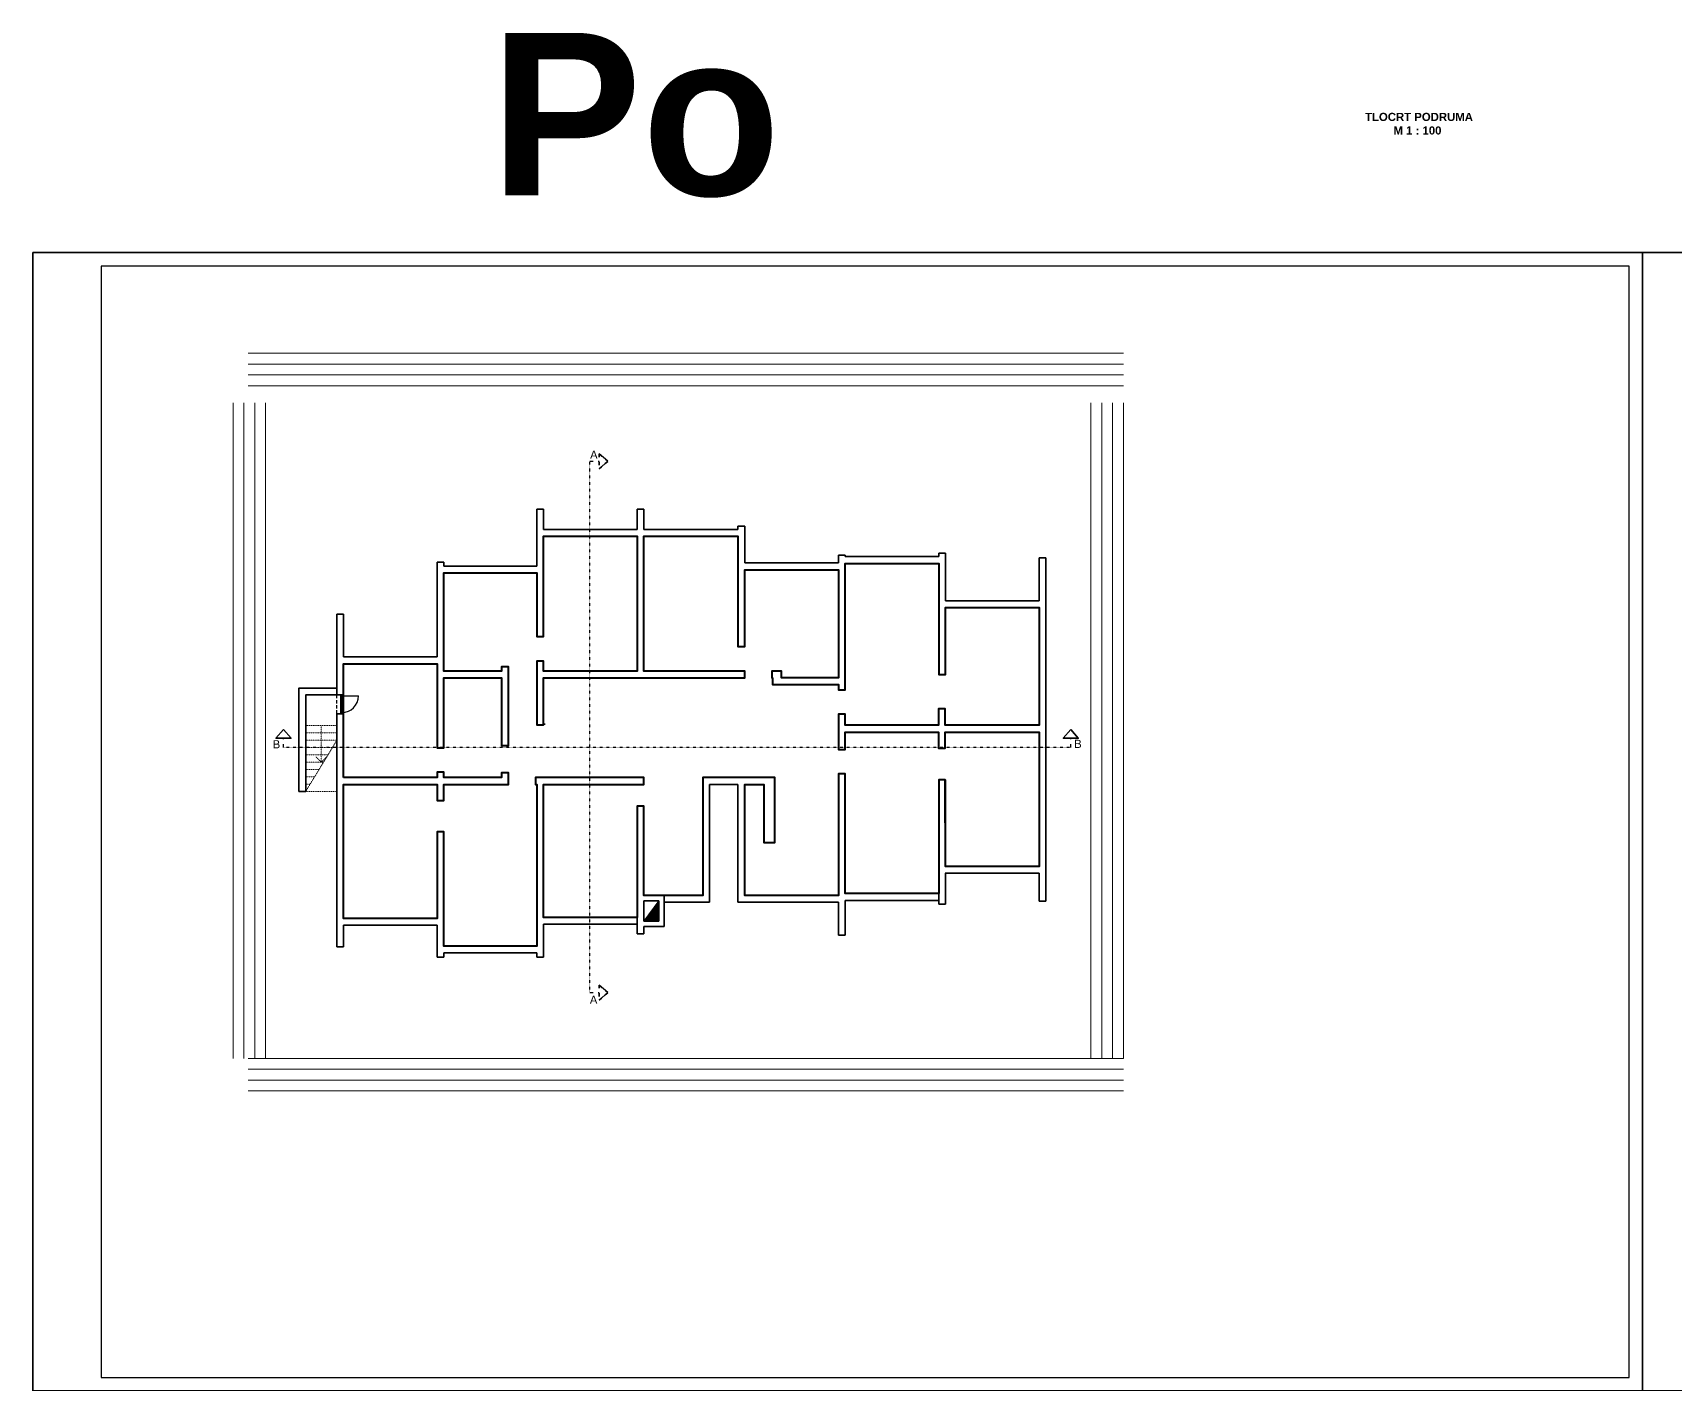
# Model space of a CAD drawing. Header units: millimetres. Extents: x -701 to 470890, y -446843 to -116129.
# Drawn here: x 195897 to 201957, y -225003 to -220018 of the extents above; entities that cross this region are included whole.
import ezdxf

# ---------------------------------------------------------------- set-up
doc = ezdxf.new("R2010")
doc.units = ezdxf.units.MM
for name, pattern in [('ACAD_ISO03W100', [30, 12, -18]), ('HIDDEN', [0.375, 0.25, -0.125]), ('HIDDENX2', [19.05, 12.7, -6.35])]:
    doc.linetypes.add(name, pattern=pattern)
doc.layers.get('0').update_dxf_attribs({"lineweight": 0})
doc.layers.get('Defpoints').update_dxf_attribs({"color": 250, "lineweight": 0})
for name, color, linetype, lineweight in [('05-podgled-tanko', 144, 'HIDDEN', 0), ('07-kote', 70, 'Continuous', 9), ('Kote', 1, 'Continuous', 15), ('TP_01 - 0.35', 1, 'Continuous', 35), ('TP_03 - 0.15', 3, 'Continuous', 15), ('TP_07 - 0.20', 255, 'Continuous', 20)]:
    doc.layers.add(name, color=color, linetype=linetype, lineweight=lineweight)
doc.layers.add('_POVRŠINA', color=4, linetype='Continuous', lineweight=5, plot=False)
doc.layers.add('Kucni_broj', color=2, linetype='Continuous', plot=False)
doc.layers.add('SAST_Linija sastavnice', color=255, linetype='Continuous', plot=False)
for name, color, linetype in [('TP_Hatch', 252, 'Continuous'), ('TP_Hidden', 8, 'HIDDENX2'), ('TP_Otvori', 8, 'Continuous'), ('zidovi', 1, 'Continuous')]:
    doc.layers.add(name, color=color, linetype=linetype)
doc.styles.add('Kota', font='arialbd.ttf')
doc.styles.add('tahoma10', font='tahoma.ttf', dxfattribs={"height": 2})
doc.styles.add('Tekst15', font='arial.ttf', dxfattribs={"height": 15})

msp = doc.modelspace()

# ---------------------------------------------------------------- hatches: boundary and pattern name
at = {"layer": 'TP_Hatch'}
h = msp.add_hatch(color=256, dxfattribs=at)
h.dxf.hatch_style = 1
h.paths.add_polyline_path([(198206.9, -223295.01), (198206.9, -223220.01), (198151.9, -223295.01)])

# ---------------------------------------------------------------- linework, layer by layer
at = {"layer": '05-podgled-tanko'}
for p, q in [((196903.79, -222573.2), (197018.9, -222573.2)), ((196961.34, -222573.2), (196961.34, -222708.39)), ((196903.79, -222600.2), (197018.9, -222600.2)), ((196903.79, -222627.2), (197018.9, -222627.2)), ((196903.79, -222654.2), (197002.45, -222654.2)), ((196903.79, -222681.2), (196986.01, -222681.2)), ((196961.34, -222708.39), (196941.72, -222688.77)), ((196961.34, -222708.39), (196980.97, -222688.77)), ((196903.79, -222708.2), (196969.57, -222708.2)), ((196903.79, -222735.2), (196953.12, -222735.2)), ((196903.79, -222762.2), (196936.68, -222762.2)), ((196961.16, -222708.2), (196961.53, -222708.2)), ((196903.79, -222789.2), (196920.23, -222789.2)), ((196903.79, -222816.2), (197018.9, -222816.2))]:
    msp.add_line(p, q, dxfattribs=at).dxf.unprotected_set("ltscale", 0)
msp.add_lwpolyline([(196903.79, -222816.2), (197018.9, -222816.2), (197018.9, -222573.2), (196903.79, -222573.2)], close=True, dxfattribs=at).dxf.unprotected_set("ltscale", 0)
msp.add_lwpolyline([(196903.79, -222816.2), (197018.9, -222627.2)], dxfattribs=at).dxf.unprotected_set("ltscale", 0)
at = {"layer": '_POVRŠINA', "linetype": 'ByBlock', "lineweight": 40, "ltscale": 5}
msp.add_lwpolyline([(197043.9, -222765.01), (197043.9, -222345.01), (197388.9, -222345.01), (197388.9, -222655.01), (197413.9, -222655.01), (197413.9, -222397.01), (197626.9, -222397.01), (197626.9, -222647.01), (197651.9, -222647.01), (197651.9, -222357.01), (197626.9, -222357.01), (197626.9, -222372.01), (197413.9, -222372.01), (197413.9, -222010.01), (197756.9, -222010.01), (197756.9, -222245.01), (197781.9, -222245.01), (197781.9, -221875.01), (198126.9, -221875.01), (198126.9, -222372.01), (197781.9, -222372.01), (197781.9, -222335.01), (197756.9, -222335.01), (197756.9, -222570.01), (197781.9, -222570.01), (197781.9, -222397.01), (198523.9, -222397.01), (198523.9, -222372.01), (198151.9, -222372.01), (198151.9, -221875.01), (198498.9, -221875.01), (198498.9, -222282.01), (198523.9, -222282.01), (198523.9, -221998.01), (198869.9, -221998.01), (198869.9, -222397.01), (198659.9, -222397.01), (198659.9, -222372.01), (198623.9, -222372.01), (198623.9, -222397.01), (198626.9, -222397.01), (198626.9, -222422.01), (198869.9, -222422.01), (198869.9, -222441.01), (198894.9, -222441.01), (198894.9, -221975.01), (199239.9, -221975.01), (199239.9, -222385.01), (199264.9, -222385.01), (199264.9, -222138.01), (199609.9, -222138.01), (199609.9, -222572.01), (199263.9, -222572.01), (199263.9, -222512.01), (199238.9, -222512.01), (199238.9, -222572.01), (198894.9, -222572.01), (198894.9, -222531.01), (198869.9, -222531.01), (198869.9, -222661.01), (198894.9, -222661.01), (198894.9, -222597.01), (199238.9, -222597.01), (199238.9, -222657.01), (199263.9, -222657.01), (199263.9, -222597.01), (199609.9, -222597.01), (199609.9, -223093.01), (199264.9, -223093.01), (199263.9, -222773.01), (199239.9, -222773.01), (199239.9, -223193.01), (198894.9, -223193.01), (198894.9, -222751.01), (198869.9, -222751.01), (198869.9, -223200.01), (198523.9, -223200.01), (198523.9, -222790.01), (198594.9, -222790.01), (198594.9, -223005.01), (198634.9, -223005.01), (198634.9, -222765.01), (198368.9, -222765.01), (198368.9, -223200.01), (198151.9, -223200.01), (198151.9, -222870.01), (198126.9, -222870.01), (198126.9, -223281.01), (197781.9, -223281.01), (197781.9, -222790.01), (198151.9, -222790.01), (198151.9, -222765.01), (197751.9, -222765.01), (197751.9, -222790.01), (197756.9, -222790.01), (197756.9, -223387.01), (197413.9, -223387.01), (197413.9, -222965.01), (197388.9, -222965.01), (197388.9, -223285.01), (197043.9, -223285.01), (197043.9, -222790.01), (197388.9, -222790.01), (197388.9, -222850.01), (197413.9, -222850.01), (197413.9, -222790.01), (197651.9, -222790.01), (197651.9, -222747.01), (197626.9, -222747.01), (197626.9, -222765.01), (197413.9, -222765.01), (197413.9, -222745.01), (197388.9, -222745.01), (197388.9, -222765.01), (197043.9, -222765.01)], dxfattribs=at)
at = {"layer": 'Defpoints', "linetype": 'ByBlock', "ltscale": 5}
for points in [[(196691.85, -221199.54), (199921.51, -221199.54)], [(196691.85, -221239.54), (199921.51, -221239.54)], [(196691.85, -221279.54), (199921.51, -221279.54)], [(196691.85, -221319.54), (199921.51, -221319.54)], [(199652.5, -221319.54), (199921.51, -221319.54)], [(196635.71, -223800.96), (196635.71, -221383.12)], [(196675.71, -223800.96), (196675.71, -221383.12)], [(196715.71, -223800.96), (196715.71, -221383.12)], [(196755.71, -223800.96), (196755.71, -221383.12)], [(199801.51, -223800.96), (199801.51, -221383.12)], [(199841.51, -223800.96), (199841.51, -221383.12)], [(199881.51, -223800.96), (199881.51, -221383.12)], [(199921.51, -223800.96), (199921.51, -221383.12)], [(196691.85, -223800.96), (199921.51, -223800.96)], [(196691.85, -223840.96), (199921.51, -223840.96)], [(196691.85, -223880.96), (199921.51, -223880.96)], [(196691.85, -223920.96), (199921.51, -223920.96)]]:
    msp.add_lwpolyline(points, dxfattribs=at)
at = {"layer": 'Kucni_broj'}
for points in [[(195897.02, -220827.75), (201837.02, -220827.75), (201837.02, -225027.75), (195897.02, -225027.75)], [(195897.02, -225027.75), (201837.02, -225027.75), (201837.02, -220827.75), (195897.02, -220827.75)], [(201837.02, -220827.75), (207777.02, -220827.75), (207777.02, -225027.75), (201837.02, -225027.75)], [(201837.02, -225027.75), (207777.02, -225027.75), (207777.02, -220827.75), (201837.02, -220827.75)]]:
    msp.add_lwpolyline(points, close=True, dxfattribs=at)
at = {"layer": 'SAST_Linija sastavnice'}
msp.add_lwpolyline([(196149.02, -224977.75), (201787.02, -224977.75), (201787.02, -220877.75), (196149.02, -220877.75)], close=True, dxfattribs=at)
at = {"layer": 'TP_01 - 0.35'}
for p, q in [((197781.9, -221775.01), (197756.9, -221775.01)), ((197756.9, -221985.01), (197756.9, -221775.01)), ((197781.9, -221850.01), (197781.9, -221775.01)), ((198151.9, -221775.01), (198126.9, -221775.01)), ((198126.9, -221850.01), (198126.9, -221775.01)), ((198151.9, -221850.01), (198151.9, -221775.01)), ((197781.9, -221850.01), (198126.9, -221850.01)), ((198498.9, -221850.01), (198151.9, -221850.01)), ((198523.9, -221837.01), (198498.9, -221837.01)), ((198498.9, -221850.01), (198498.9, -221837.01)), ((198523.9, -221973.01), (198523.9, -221837.01)), ((197781.9, -221875.01), (198126.9, -221875.01)), ((197781.9, -222245.01), (197781.9, -221875.01)), ((198126.9, -222372.01), (198126.9, -221875.01)), ((198151.9, -222372.01), (198151.9, -221875.01)), ((198498.9, -221875.01), (198151.9, -221875.01)), ((198498.9, -222282.01), (198498.9, -221875.01)), ((197388.9, -222320.01), (197388.9, -221970.01)), ((197413.9, -221970.01), (197388.9, -221970.01)), ((197413.9, -221985.01), (197413.9, -221970.01)), ((198869.9, -221973.01), (198523.9, -221973.01)), ((198869.9, -221973.01), (198869.9, -221944.01)), ((198869.9, -221944.01), (198894.9, -221944.01)), ((198894.9, -221950.01), (198894.9, -221944.01)), ((198894.9, -221950.01), (199239.9, -221950.01)), ((198894.9, -222441.01), (198894.9, -221975.01)), ((198894.9, -221975.01), (199239.9, -221975.01)), ((199239.9, -221937.01), (199239.9, -221950.01)), ((199239.9, -221937.01), (199264.9, -221937.01)), ((199239.9, -221975.01), (199239.9, -222385.01)), ((199264.9, -221937.01), (199264.9, -222113.01)), ((199609.9, -221954.01), (199634.9, -221954.01)), ((199609.9, -221954.01), (199609.9, -222113.01)), ((199634.9, -221954.01), (199634.9, -222455.01)), ((197413.9, -221985.01), (197756.9, -221985.01)), ((197413.9, -222372.01), (197413.9, -222010.01)), ((197413.9, -222010.01), (197756.9, -222010.01)), ((197756.9, -222245.01), (197756.9, -222010.01)), ((198869.9, -221998.01), (198523.9, -221998.01)), ((198523.9, -222282.01), (198523.9, -221998.01)), ((198869.9, -222200.01), (198869.9, -221998.01)), ((199264.9, -222113.01), (199274.9, -222113.01)), ((199264.9, -222113.01), (199609.9, -222113.01)), ((199264.9, -222138.01), (199274.9, -222138.01)), ((199264.9, -222138.01), (199609.9, -222138.01)), ((199609.9, -222138.01), (199609.9, -222455.01)), ((197043.9, -222162.01), (197018.9, -222162.01)), ((197043.9, -222320.01), (197043.9, -222162.01)), ((198869.9, -222397.01), (198869.9, -222200.01)), ((197756.9, -222245.01), (197781.9, -222245.01)), ((198523.9, -222282.01), (198498.9, -222282.01)), ((197043.9, -222320.01), (197388.9, -222320.01)), ((197756.9, -222570.01), (197756.9, -222335.01)), ((197756.9, -222335.01), (197781.9, -222335.01)), ((197781.9, -222372.01), (197781.9, -222335.01)), ((197043.9, -222345.01), (197388.9, -222345.01)), ((197388.9, -222397.01), (197388.9, -222345.01)), ((197388.9, -222655.01), (197388.9, -222397.01)), ((197413.9, -222372.01), (197626.9, -222372.01)), ((197626.9, -222397.01), (197413.9, -222397.01)), ((197469.9, -222397.01), (197413.9, -222397.01)), ((197413.9, -222655.01), (197413.9, -222397.01)), ((197626.9, -222372.01), (197626.9, -222357.01)), ((197651.9, -222357.01), (197626.9, -222357.01)), ((197626.9, -222647.01), (197626.9, -222397.01)), ((197651.9, -222397.01), (197651.9, -222357.01)), ((197651.9, -222545.01), (197651.9, -222397.01)), ((197781.9, -222372.01), (198126.9, -222372.01)), ((197781.9, -222397.01), (198523.9, -222397.01)), ((197781.9, -222570.01), (197781.9, -222397.01)), ((198523.9, -222372.01), (198151.9, -222372.01)), ((198523.9, -222372.01), (198523.9, -222397.01)), ((198648.9, -222372.01), (198623.9, -222372.01)), ((198623.9, -222372.01), (198623.9, -222397.01)), ((198623.9, -222397.01), (198626.9, -222397.01)), ((198626.9, -222397.01), (198626.9, -222422.01)), ((198648.9, -222372.01), (198659.9, -222372.01)), ((198659.9, -222397.01), (198659.9, -222372.01)), ((198869.9, -222397.01), (198659.9, -222397.01)), ((198869.9, -222422.01), (198626.9, -222422.01)), ((198869.9, -222422.01), (198869.9, -222441.01)), ((198869.9, -222441.01), (198894.9, -222441.01)), ((199609.9, -222455.01), (199609.9, -222572.01)), ((199634.9, -222455.01), (199634.9, -222773.01)), ((199238.9, -222572.01), (199238.9, -222512.01)), ((199238.9, -222512.01), (199263.9, -222512.01)), ((199263.9, -222572.01), (199263.9, -222512.01)), ((197651.9, -222647.01), (197651.9, -222545.01)), ((197756.9, -222570.01), (197781.9, -222570.01)), ((198869.9, -222531.01), (198869.9, -222661.01)), ((198869.9, -222531.01), (198894.9, -222531.01)), ((198894.9, -222572.01), (198894.9, -222531.01)), ((198894.9, -222572.01), (199238.9, -222572.01)), ((199263.9, -222572.01), (199350.9, -222572.01)), ((199263.9, -222572.01), (199609.9, -222572.01)), ((198894.9, -222597.01), (199238.9, -222597.01)), ((198894.9, -222597.01), (198894.9, -222661.01)), ((199238.9, -222597.01), (199238.9, -222657.01)), ((199263.9, -222597.01), (199354.9, -222597.01)), ((199263.9, -222597.01), (199609.9, -222597.01)), ((199263.9, -222597.01), (199263.9, -222657.01)), ((199609.9, -222597.01), (199609.9, -222773.01)), ((197388.9, -222655.01), (197413.9, -222655.01)), ((197626.9, -222647.01), (197651.9, -222647.01)), ((198869.9, -222661.01), (198894.9, -222661.01)), ((199238.9, -222657.01), (199263.9, -222657.01)), ((197043.9, -222765.01), (197388.9, -222765.01)), ((197388.9, -222745.01), (197413.9, -222745.01)), ((197388.9, -222765.01), (197388.9, -222745.01)), ((197413.9, -222765.01), (197413.9, -222745.01)), ((197413.9, -222765.01), (197626.9, -222765.01)), ((197626.9, -222765.01), (197626.9, -222747.01)), ((197626.9, -222747.01), (197651.9, -222747.01)), ((197651.9, -222765.01), (197651.9, -222747.01)), ((197651.9, -222790.01), (197651.9, -222765.01)), ((197751.9, -222765.01), (198151.9, -222765.01)), ((197751.9, -222790.01), (197751.9, -222765.01)), ((198151.9, -222790.01), (198151.9, -222765.01)), ((198368.9, -222765.01), (198368.9, -223056.01)), ((198368.9, -222765.01), (198634.9, -222765.01)), ((198634.9, -222765.01), (198634.9, -223005.01)), ((198869.9, -222751.01), (198894.9, -222751.01)), ((198869.9, -222751.01), (198869.9, -223200.01)), ((198894.9, -222751.01), (198894.9, -222783.01)), ((197043.9, -222965.01), (197043.9, -222790.01)), ((197043.9, -222790.01), (197388.9, -222790.01)), ((197388.9, -222790.01), (197388.9, -222850.01)), ((197413.9, -222790.01), (197413.9, -222850.01)), ((197413.9, -222790.01), (197473.9, -222790.01)), ((197466.9, -222790.01), (197651.9, -222790.01)), ((197751.9, -222790.01), (197756.9, -222790.01)), ((197756.9, -222965.01), (197756.9, -222790.01)), ((197781.9, -222790.01), (198126.9, -222790.01)), ((197781.9, -223281.01), (197781.9, -222790.01)), ((198126.9, -222790.01), (198151.9, -222790.01)), ((198393.9, -222790.01), (198393.9, -223200.01)), ((198498.9, -222790.01), (198393.9, -222790.01)), ((198498.9, -222790.01), (198498.9, -223225.01)), ((198523.9, -222790.01), (198523.9, -223200.01)), ((198523.9, -222790.01), (198594.9, -222790.01)), ((198594.9, -222790.01), (198594.9, -223005.01)), ((198894.9, -222783.01), (198894.9, -223193.01)), ((199239.9, -222773.01), (199239.9, -223118.01)), ((199239.9, -222773.01), (199263.9, -222773.01)), ((199263.9, -222773.01), (199264.9, -222773.01)), ((199264.9, -222773.01), (199264.9, -222783.01)), ((199264.9, -222783.01), (199264.9, -223093.01)), ((199609.9, -222773.01), (199609.9, -223093.01)), ((199634.9, -222773.01), (199634.9, -223221.01)), ((197413.9, -222850.01), (197388.9, -222850.01)), ((198126.9, -223342.01), (198126.9, -222870.01)), ((198126.9, -222870.01), (198151.9, -222870.01)), ((198151.9, -223200.01), (198151.9, -222870.01)), ((197018.9, -223285.01), (197018.9, -222965.01)), ((197043.9, -223285.01), (197043.9, -222965.01)), ((197388.9, -222965.01), (197413.9, -222965.01)), ((197388.9, -223285.01), (197388.9, -222965.01)), ((197413.9, -223310.01), (197413.9, -222965.01)), ((197756.9, -223387.01), (197756.9, -222975.01)), ((198594.9, -223005.01), (198634.9, -223005.01)), ((198368.9, -223056.01), (198368.9, -223200.01)), ((199239.9, -223118.01), (199239.9, -223123.01)), ((199239.9, -223123.01), (199239.9, -223218.01)), ((199263.9, -223118.01), (199280.9, -223118.01)), ((199264.9, -223093.01), (199280.9, -223093.01)), ((199264.9, -223118.01), (199264.9, -223232.01)), ((199280.9, -223093.01), (199609.9, -223093.01)), ((199280.9, -223118.01), (199609.9, -223118.01)), ((199609.9, -223118.01), (199609.9, -223221.01)), ((198368.9, -223200.01), (198151.9, -223200.01)), ((198151.9, -223295.01), (198151.9, -223220.01)), ((198206.9, -223220.01), (198151.9, -223220.01)), ((198206.9, -223295.01), (198206.9, -223220.01)), ((198226.9, -223315.01), (198226.9, -223200.01)), ((198393.9, -223225.01), (198226.9, -223225.01)), ((198393.9, -223200.01), (198393.9, -223225.01)), ((198498.9, -223225.01), (198523.9, -223225.01)), ((198523.9, -223200.01), (198869.9, -223200.01)), ((198523.9, -223225.01), (198869.9, -223225.01)), ((198869.9, -223225.01), (198869.9, -223346.01)), ((198894.9, -223193.01), (199239.9, -223193.01)), ((198894.9, -223218.01), (199239.9, -223218.01)), ((198894.9, -223218.01), (198894.9, -223346.01)), ((199239.9, -223193.01), (199239.9, -223218.01)), ((199239.9, -223218.01), (199239.9, -223232.01)), ((199264.9, -223232.01), (199239.9, -223232.01)), ((199609.9, -223221.01), (199634.9, -223221.01)), ((197018.9, -223389.01), (197018.9, -223285.01)), ((197043.9, -223285.01), (197388.9, -223285.01)), ((197043.9, -223389.01), (197043.9, -223310.01)), ((197043.9, -223310.01), (197388.9, -223310.01)), ((197388.9, -223428.01), (197388.9, -223310.01)), ((197413.9, -223387.01), (197413.9, -223310.01)), ((197886.9, -223281.01), (197781.9, -223281.01)), ((197781.9, -223428.01), (197781.9, -223306.01)), ((197886.9, -223306.01), (197781.9, -223306.01)), ((197886.9, -223281.01), (198126.9, -223281.01)), ((197886.9, -223306.01), (198126.9, -223306.01)), ((198206.9, -223295.01), (198151.9, -223295.01)), ((198126.9, -223342.01), (198151.9, -223342.01)), ((198151.9, -223342.01), (198151.9, -223315.01)), ((198226.9, -223315.01), (198151.9, -223315.01)), ((198894.9, -223346.01), (198869.9, -223346.01)), ((197043.9, -223389.01), (197018.9, -223389.01)), ((197388.9, -223428.01), (197413.9, -223428.01)), ((197413.9, -223387.01), (197756.9, -223387.01)), ((197413.9, -223412.01), (197756.9, -223412.01)), ((197413.9, -223428.01), (197413.9, -223412.01)), ((197756.9, -223428.01), (197756.9, -223412.01)), ((197756.9, -223428.01), (197781.9, -223428.01))]:
    msp.add_line(p, q, dxfattribs=at)
for points in [[(199264.9, -222138.01), (199264.9, -222385.01), (199239.9, -222385.01), (199239.9, -222050.01)], [(197018.9, -222162.01), (197018.9, -222459.82), (197043.9, -222459.82), (197043.9, -222345.01)], [(197018.9, -222434.82), (196878.79, -222434.82), (196878.79, -222816.2), (196903.79, -222816.2), (196903.79, -222459.82), (197018.9, -222459.82)], [(197018.9, -222965.01), (197018.9, -222529.63), (197043.9, -222529.63), (197043.9, -222765.01)]]:
    msp.add_lwpolyline(points, dxfattribs=at)
at = {"layer": 'TP_03 - 0.15'}
msp.add_line((197785.9, -222566.01), (197785.9, -222570.01), dxfattribs=at)
at = {"layer": 'TP_07 - 0.20'}
msp.add_line((198206.9, -223220.01), (198151.9, -223295.01), dxfattribs=at)
at = {"layer": 'TP_Hidden'}
for p, q in [((197018.9, -222529.63), (197018.9, -222459.63)), ((197043.9, -222529.63), (197043.9, -222459.63))]:
    msp.add_line(p, q, dxfattribs=at)
at = {"layer": 'TP_Otvori'}
for p, q in [((197032.96, -222529.63), (197032.96, -222459.63)), ((197037.34, -222464), (197032.96, -222464)), ((197037.34, -222529.63), (197037.34, -222459.63)), ((197037.34, -222464), (197098.59, -222464)), ((197037.34, -222525.25), (197032.96, -222525.25)), ((197036.4, -222529.63), (197018.9, -222529.63))]:
    msp.add_line(p, q, dxfattribs=at)
msp.add_arc((197037.34, -222464), 61.25, 270, 0, dxfattribs=at)
at = {"layer": 'zidovi', "linetype": 'ACAD_ISO03W100', "ltscale": 0.02}
for p, q in [((197952.7, -223558.23), (197952.7, -221598.23)), ((199727.03, -222653.65), (196821.97, -222653.65))]:
    msp.add_line(p, q, dxfattribs=at)
at = {"layer": 'zidovi', "linetype": 'ACAD_ISO03W100'}
for p, q in [((197952.7, -221598.23), (197986.22, -221598.23)), ((196821.97, -222653.65), (196821.97, -222620.13)), ((199727.03, -222653.65), (199727.03, -222620.13)), ((197952.7, -223558.23), (197986.22, -223558.23))]:
    msp.add_line(p, q, dxfattribs=at)
at = {"layer": 'zidovi'}
for p, q in [((198019.19, -221598.23), (197986.22, -221570.47)), ((198019.19, -221598.23), (197986.22, -221626)), ((198019.19, -223558.23), (197986.22, -223530.46)), ((198019.19, -223558.23), (197986.22, -223585.99))]:
    msp.add_line(p, q, dxfattribs=at)
at = {"layer": 'zidovi', "linetype": 'ACAD_ISO03W100', "lineweight": 35}
for points in [[(198019.19, -221598.23), (197986.22, -221570.47), (197986.22, -221626), (198019.19, -221598.23)], [(198019.19, -223558.23), (197986.22, -223530.46), (197986.22, -223585.99), (198019.19, -223558.23)]]:
    msp.add_lwpolyline(points, dxfattribs=at)
at = {"layer": 'zidovi', "lineweight": 35}
for points in [[(196821.97, -222587.16), (196794.2, -222620.13), (196849.73, -222620.13), (196821.97, -222587.16)], [(199727.03, -222587.16), (199699.27, -222620.13), (199754.8, -222620.13), (199727.03, -222587.16)]]:
    msp.add_lwpolyline(points, dxfattribs=at)

# ---------------------------------------------------------------- texts
at = {"insert": (200812.89, -220312.67), "char_height": 30, "attachment_point": 1, "style": 'tahoma10'}
msp.add_mtext_dynamic_manual_height_columns('{\\fArial|b1|i0|c0|p34;TLOCRT \\fArial|b1|i0|c238|p34;PODRUMA\\fArial|b1|i0|c0|p34;\\P        \\fArial|b1|i0|c238|p34; \\fArial|b1|i0|c0|p34;M 1 : 100}', width=728.1474, gutter_width=10, heights=[0], dxfattribs=at)
at = {"layer": '07-kote', "linetype": 'Continuous', "lineweight": 15, "ltscale": 0.5, "insert": (197585.02, -220017.6), "char_height": 600, "attachment_point": 1, "style": 'Kota'}
msp.add_mtext_dynamic_manual_height_columns('Po', width=868.7781, gutter_width=125, heights=[0], dxfattribs=at)
at = {"layer": 'Kote', "char_height": 30, "width": 9972.3862, "attachment_point": 1, "style": 'Tekst15'}
for s, insert in [('\\A1;A', (197953.11, -221559.08)), ('\\A1;B', (196781.99, -222627.09)), ('\\A1;B', (199739.48, -222625.66)), ('\\A1;A', (197952.19, -223569.59))]:
    msp.add_mtext(s, dxfattribs=dict(at, insert=insert))

doc.saveas('drawing.dxf')
